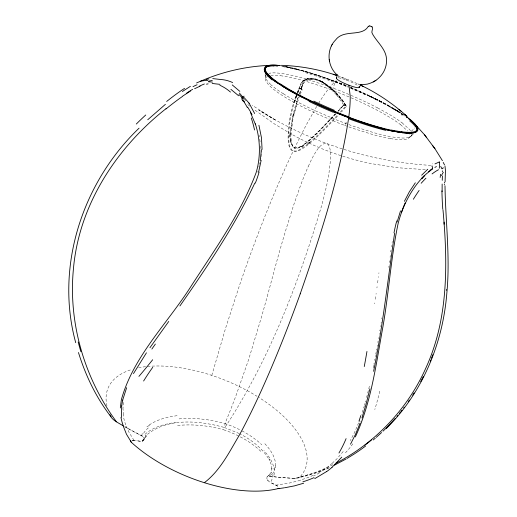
<?xml version="1.0" encoding="UTF-8"?>
<svg xmlns="http://www.w3.org/2000/svg" width="517" height="517" viewBox="0 0 517 517"><rect width="100%" height="100%" fill="white"/><g stroke="black" fill="none" stroke-linecap="round" stroke-linejoin="round"><path stroke-width="0.39" stroke-dasharray="2.58 1.94" d="M301.23 88.801C300.991 84.2 304.151 79.553 308.83 78.804A56.611 9.61 22.4 0 1 310.749 78.565L316.23 79.314L322.169 81.886M302.187 89.7C300.416 90.488 302.607 83.612 303.886 82.436M296.422 95.852L293.947 103.187L299.517 88.665L299.866 85.906A335.236 56.708 24.7 0 1 300.319 84.581C303.938 76.742 314 77.363 320.579 80.91M290.535 134.698C291.006 121.831 294.011 109.126 298.303 97.028M291.032 135.26L292.732 120.254L296.926 102.877M301.65 88.64L301.631 89.163M123.279 402.413L122.923 409.871M411.862 134.349L411.241 135.913L409.981 136.921A75.56 13.558 22.2 0 1 401.586 138L399.486 137.865A84.665 15.135 22.2 0 1 394.691 137.309L392.073 136.902M388.836 267.354L388.984 266.158M389.417 262.578L389.631 260.794M390.077 257.233L390.296 255.456M390.755 251.915L390.988 250.15M391.479 246.641L391.647 245.478M259.644 162.758L259.398 164.29M392.08 242.583L392.254 241.426M381.766 318.731L381.901 317.858M381.068 323.086L381.203 322.22M380.506 326.55L380.648 325.684M379.795 330.848L379.937 329.995M379.232 334.273L379.375 333.42M378.515 338.519L378.657 337.672M377.843 342.48L378.069 341.162M275.471 467.297L275.38 467.782M377.164 346.403L377.391 345.097M376.479 350.287L376.712 349.001M376.253 351.573L375.794 354.132M375.336 356.678L375.562 355.405M374.638 360.452L374.87 359.199M373.933 364.188L374.172 362.947M259.12 165.828L258.914 166.855M373.701 365.422L373.222 367.878M292.848 116.338C291.918 126.31 286.392 140.256 294.516 148.166C297.624 149.045 300.603 146.977 303.111 145.426C315.383 136.501 325.225 124.746 335.733 113.921M293.016 115.53L293.559 113.081M273.991 475.213C275.716 465.856 269.887 457.17 263.89 450.559M369.377 386.186L366.346 398.568M302.135 85.764L301.676 89.228L300.597 88.607M142.595 441.02L142.317 441.188L143.694 440.161L144.256 438.5C143.965 442.552 139.545 441.104 137.121 440.781M293.591 115.349L299.24 96.673M257.692 172.051L257.828 171.528M302.102 85.99L301.915 86.675L302.413 85.092M267.263 296.409L276.757 261.389A329.045 64.476 -69.4 0 1 282.767 240.256A354.798 70.913 -69.3 0 1 285.746 230.233L293.701 204.958L300.635 185.215A58.279 9.067 -70.1 0 1 308.345 166.28M365.383 402.123L365.706 400.946M211.796 375.381L225.586 328.185L239.778 284.55A239.461 37.237 -71 0 1 286.838 164.716L293.068 151.281C291.129 149.471 288.964 145.93 289.009 142.582C287.601 126.038 291.691 109.442 297.062 93.926M396.694 220.546L396.843 220.042M364.614 404.837L365.054 403.292M364.395 405.612L361.616 414.537M345.718 105.487L345.724 105.474A0.866 0.439 24.5 0 1 346.125 105.72M143.997 439.534L144.017 437.809L142.963 436.535L124.875 426.693M348.969 96.892L340.057 93.202A68.393 12.285 22.2 0 0 332.405 90.236L335.21 81.848M294.619 147.655L294.509 148.159L305.961 125.476L316.727 106.315M297.32 93.183L300.319 84.581M297.101 100.44L298.387 96.711M299.421 93.732L302.245 85.531M295.53 98.359L296.461 95.768M295.808 96.091C291.013 109.74 287.898 124.209 288.105 138.737C288.473 143.035 288.512 148.967 292.932 151.229C297.753 152.631 302.199 148.851 305.948 146.35C317.884 137.076 328.127 125.851 338.616 115.026M359.761 419.836L358.992 421.898M296.06 96.86L296.874 94.689M358.598 422.919L354.455 432.619L350.319 440.62M297.721 92.595L299.459 88.737M299.569 93.784L301.598 89.254M300.086 94.533L302.122 90.003M297.495 91.916L298.852 88.989A1.965 0.931 8.5 0 1 299.498 88.459M308.345 166.306L310.769 161.065A36.597 5.59 -70.1 0 1 314.22 154.46C317.063 150.098 319.991 144.178 325.645 143.306A127.55 20.001 -70.8 0 1 330.15 149.885L330.479 160.205L328.928 173.46A95.613 15.187 -70.5 0 1 321.393 206.425C298.897 281.985 270.41 356.678 227.674 423.274A372.751 48.779 -69.7 0 1 225.108 427.107L224.546 427.546C199.4 420.47 165.718 417.213 145.154 436.374L146.085 435.411L143.429 440.497M265.118 74.009L265.441 79.34A69.058 12.531 22.1 0 0 266.022 81.311L268.181 84.29L271.218 87.302A74.61 13.539 22.2 0 0 283.322 96.117L286.004 97.778A83.444 15.058 22.2 0 0 291.905 101.235L295.033 102.973A74.681 13.565 22.2 0 0 315.777 113.346L335.856 121.954A69.478 12.679 22.2 0 0 344.626 125.327L347.088 120.551M328.818 468.085L313.205 474.024L297.689 478.057L294.347 478.341L281.972 477.572L269.17 476.254C266.539 475.375 266.3 478.871 267.651 480.293M299.543 88.62L298.904 88.995M318.562 103.335C323.468 95.613 328.502 87.787 335.249 81.524M303.04 83.819L305.502 81.117L309.166 79.521M265.796 75.023L265.609 75.295A69.911 12.531 22.1 0 0 265.292 76.904A69.995 12.563 22.1 0 0 265.88 78.881L268.065 81.886L271.147 84.917M390.458 138.588L393.043 138.989A83.541 15.096 22.2 0 0 397.786 139.525L399.867 139.655A74.551 13.52 22.2 0 0 408.197 138.562L409.807 136.966L410.02 135.28A68.89 12.466 22.3 0 0 409.819 134.51M301.308 82.817L304.074 80.329M343.172 451.522L337.084 458.65L332.095 463.4M321.348 81.311C329.827 85.971 336.955 92.84 342.713 100.563L346.028 105.823L344.542 105.009L343.21 105.177L338.176 110.632M341.414 107.678L343.766 105.093A4.524 1.112 29.7 0 1 343.973 105.041M340.192 109.009L338.092 111.297M335.165 113.895L318.989 130.866L307.757 141.419M337.892 111.594L343.766 105.093L337.795 96.414M335.908 113.65L317.6 132.707M340.289 112.176C345.337 105.914 349.602 103.109 341.478 111.969M337.071 115.601L319.558 133.457L307.46 144.353L298.858 150.033L295.672 151.061L293.223 150.886M317.128 133.166L308.319 141.251M144.999 434.325C153.459 426.758 164.968 423.927 175.942 422.402M411.319 131.299L414.938 127.899M146.886 426.9L147.313 426.512M409.432 137.554L412.896 134.452M411.241 135.913L413.846 133.593M301.346 88.808L302.109 89.37M300.493 88.497L301.366 88.788M299.517 88.665L300.642 88.607M305.799 143.015L302.729 145.277M267.076 476.752L269.157 475.123L268.317 476.138L271.341 472.002L270.837 473.398L271.948 468.531L271.923 469.972L271.238 464.609L269.047 459.174L269.499 460.195C262.752 448.498 251.753 439.948 239.875 433.873M306.348 142.847L303.227 145.109M149.187 425.019C157.504 419.274 167.605 416.889 177.505 415.649M319.06 472.538L326.744 467.646A205.876 123.867 46.7 0 0 332.108 463.413M300.791 146.485L297.572 147.914L295.007 148.069A2.553 2.01 10.5 0 1 294.309 147.817L292.654 146.111L291.588 143.112M301.243 146.317L297.74 147.746L295.033 147.784A3.199 2.359 11.9 0 1 294.218 147.481L292.383 145.781L291.149 142.608M267.509 76.322L265.751 77.731A68.974 12.498 22.1 0 0 265.441 79.34M332.87 464.757C320.63 470.787 307.731 475.601 294.347 478.341A210.283 90.604 21.4 0 1 269.176 476.26L267.832 476.235M329.426 467.478L314.123 473.275L300.015 476.887A106.521 51.739 22.2 0 0 258.946 397.495M305.243 79.747C320.23 75.967 333.026 89.648 341.84 99.891M300.383 480.345L289.475 483.014L275.936 485.172L270.12 482.225M308.171 78.597L306.865 78.907M268.84 73.401L270.016 73.156M311.079 79.263C318.653 78.92 324.967 84.09 330.415 88.724A138.543 24.021 21.6 0 1 331.449 89.693M131.861 440.193L132.914 440.238M425.258 169.615L397.282 167.715L372.298 163.805A326.679 302.051 -63 0 1 330.421 152.011A326.66 302.006 -62.9 0 1 290.761 133.761L274.411 123.925L253.782 109.294M430.829 165.362L429.33 165.298C369.048 161.478 309.935 142.259 258.823 110.095L276.072 120.5L252.154 105.248M132.087 440.193L136.734 440.736M133.037 440.251L140.23 441.208M280.434 75.721L282.715 76.031A84.058 15.284 22.3 0 1 287.704 76.878L290.334 77.401A74.293 13.429 22.2 0 1 307.751 81.886L324.799 87.444M285.888 67.126L299.072 70.099L297.566 69.711M286.256 66.654L296.777 68.955M285.565 66.68L287.219 66.997M285.378 66.635L288.24 67.204M287.555 67.061C308.449 71.352 328.566 78.707 348.303 86.656M288.202 67.572L288.544 67.637M288.583 67.268L293.21 68.289M321.257 81.266C316.74 78.804 311.001 77.304 306.025 79.366A159.391 27.42 23.3 0 0 304.868 79.948L302.768 81.641L301.133 84.206A338.105 57.193 24.7 0 0 300.351 88.51M289.223 67.779L289.572 67.85M290.263 67.998L290.968 68.147M291.672 68.302L292.027 68.386M292.027 68.38L292.389 68.464M293.837 68.8L295.317 69.149M293.947 68.464L296.196 69.007M296.067 69.336L296.441 69.427M337.963 75.85L350.041 80.381L360.433 85.072M336.47 75.34L339.255 76.283M345.259 105.371L342.971 105.371M350.358 87.522C368.64 95.27 386.729 103.781 403.357 114.703L398.872 111.821L401.237 113.32M348.807 94.404L340.858 91.128A69.31 12.318 22.2 0 0 333.11 88.116A69.323 12.324 22.2 0 0 325.406 85.292L308.164 79.65A75.295 13.461 22.2 0 0 290.515 75.081L287.846 74.538A85.202 15.323 22.3 0 0 282.793 73.666L280.485 73.349A75.398 13.5 22.2 0 0 269.997 73.143M350.965 95.322L358.643 98.708A75.262 13.448 22.2 0 1 377.61 107.924M351.108 97.81L357.622 100.692A74.261 13.416 22.2 0 1 376.337 109.804L379.271 111.368A84.155 15.316 22.2 0 1 384.926 114.515L387.569 116.054A74.332 13.442 22.2 0 1 400.481 124.584M239.216 433.511L224.546 427.546L224.914 424.483L226.188 420.605A121.954 16.783 -71.6 0 0 229.005 413.684L231.151 408.275A144.43 19.53 -71.5 0 0 235.603 396.694L248.593 359.703L261.621 316.527A309.631 36.19 -71.7 0 0 267.263 296.409M267.709 480.377C270.753 483.692 275.916 484.112 279.077 487.311M372.208 97.364L368.828 95.755L375.471 98.928M357.945 83.877L359.179 84.471M375.516 98.986L381.85 102.166L378.754 100.608M320.663 80.956L322.414 82.022M377.61 107.924L380.583 109.501A85.299 15.361 22.2 0 1 386.315 112.687L388.997 114.238A75.34 13.474 22.2 0 1 402.097 122.846M275.936 485.172L277.739 486.154M388.008 105.248L398.135 111.155M388.325 105.662L395.996 110.063M387.905 105.811L392.849 108.609M389.708 106.812L398.962 112.305A81.983 14.004 22.4 0 1 401.263 113.785L403.46 115.246M322.246 81.809L323.448 82.636M321.813 81.57L331.132 88.394A138.97 24.435 20.9 0 1 332.218 89.376L337.026 94.281A306.652 55.17 19.5 0 1 338.564 96.072L344.82 105.177M393.527 109.003L392.849 108.609M322.602 82.009L323.312 82.429M393.527 109.003L394.859 109.791M395.518 110.186L395.841 110.38M396.649 110.457L398.562 111.627M396.481 110.767L397.121 111.155M323.687 82.662L326.641 84.633M283.413 93.816L286.14 95.496A84.568 15.096 22.2 0 0 292.131 98.993L295.297 100.75A75.695 13.604 22.2 0 0 316.346 111.252L336.716 119.983A70.428 12.718 22.2 0 0 345.614 123.408A70.415 12.712 22.2 0 0 354.397 126.581L373.617 132.623A75.663 13.591 22.2 0 0 392.067 136.902M124.83 426.725A209.637 90.158 21.9 0 0 142.001 435.999L143.338 436.826M401.767 113.669L403.357 114.703M401.276 113.792L402.388 114.522M326.828 84.769L335.895 92.614M243.688 99.148L246.286 101.041M402.077 122.846L409.322 129.282A69.737 12.466 22.3 0 1 410.737 131.169M400.462 124.578L407.583 130.963M249.73 106.101L246.848 103.781M345.951 105.707L345.356 104.615M331.494 89.706L336.263 94.617M336.069 92.795L341.524 99.096A373.565 67.346 19 0 1 345.711 105.552M264.853 443.709C270.352 449.641 275.503 456.905 275.658 465.306M346.804 80.2L345.194 78.565L342.661 77.763A182.475 27.517 -70.7 0 0 338.893 78.875M267.27 479.634L268.194 480.952M134.026 440.387L128.94 432.193L125.683 424.884M259.043 135.17L259.372 136.915M259.754 139.28L260.135 142.304M290.78 140.534L290.535 137.031M291.252 141.057L291.026 137.574M260.439 146.02L260.568 149.833M106.967 405.942A106.521 51.739 22.2 0 1 131.486 369.565M138.608 367.755A106.521 51.739 22.2 0 1 256.988 396.274M300.06 476.913A12.673 6.21 25.3 0 1 294.276 478.231M271.709 474.134A41.896 21.54 32.3 0 1 268.911 476.028M272.963 474.677A52.934 27.084 37.3 0 1 270.436 482.458M142.117 441.169A53.393 21.604 -9.9 0 1 148.282 434.726M141.988 435.993A42.375 18.134 -5.4 0 1 142.259 433.24M179.108 418.899A76.626 45.438 8.9 0 1 224.591 423.501M224.675 423.481A76.574 46.136 13.2 0 1 239.526 429.614M241.975 430.868A76.574 46.136 13.2 0 1 261.815 444.756M177.57 425.478A75.527 44.662 8.9 0 1 223.628 429.814M223.674 429.782A75.482 45.347 13.2 0 1 260.982 451.503M432.225 163.895A158.48 27.614 -62.4 0 1 432.548 163.857M431.966 166.106A164.219 23.614 -58.1 0 1 432.302 165.944M296.726 69.362A82.604 14.004 22.2 0 1 335.346 81.828M335.197 81.382A82.655 14.437 22.2 0 1 348.361 86.572M350.965 87.657A82.655 14.437 22.2 0 1 388.745 105.72M303.195 145.62A32.901 24.092 5.3 0 1 301.256 146.899M309.457 142.085A83.651 51.138 -7.4 0 1 307.512 143.752M346.403 106.45A1.952 0.989 23.7 0 1 346.164 106.735M342.235 100.007A373.94 67.404 18.9 0 1 346.196 106.153M304.125 80.355A159.695 27.524 23.7 0 1 305.301 79.78M291.213 143.106A32.687 24.603 18.3 0 1 290.942 141.031M289.908 137.231A82.158 56.495 35.4 0 1 289.992 134.905M300.028 88.407A0.872 0.407 7.9 0 1 300.506 88.485M290.806 142.614A32.422 24.57 13.3 0 1 290.515 140.521M289.423 136.721A82.701 57.626 32.1 0 1 289.501 134.375M303.653 145.451A32.629 24.545 9.7 0 1 301.67 146.725M310.019 141.981A84.226 53.212 -4.8 0 1 308.061 143.655M309.004 79.45A56.263 9.493 21.4 0 1 310.833 79.146M336.205 94.605A306.167 55.093 19.8 0 1 337.737 96.395M143.629 433.24A45.767 19.291 -7.7 0 1 149.09 427.249M147.591 426.583A42.982 19.808 -1 0 1 149.497 425.11M274.682 467.439A45.289 23.452 34.8 0 1 272.188 474.483M275.535 465.261A42.53 22.334 27 0 1 275.393 467.271M125.728 424.864A232.062 103.846 -23.2 0 1 123.22 414.983M123.576 414.854A217.935 97.17 -23.3 0 1 123.363 409.722M261.169 149.607A92.575 64.625 -47.7 0 1 260.781 159.527M313.147 475.33A237.529 144.43 52 0 1 300.241 480.093M319.332 472.926A222.381 134.956 52 0 1 313.573 475.983M352.827 443.851A217.495 127.764 62 0 1 344.639 453.655M362.779 416.637A218.096 97.08 81.9 0 1 360.847 421.904M379.801 391.169A203.608 54.007 -87.1 0 1 374.819 409.542M378.961 272.782A195.239 21.96 -82.4 0 1 378.851 273.629M378.463 276.589A195.239 21.96 -82.4 0 1 378.347 277.429M377.953 280.382A195.239 21.96 -82.4 0 1 377.442 284.163M377.093 286.677A195.239 21.96 -82.4 0 1 376.919 287.93M376.15 293.365A195.239 21.96 -82.4 0 1 376.033 294.199M375.672 296.7A195.239 21.96 -82.4 0 1 375.122 300.455M374.754 302.949A195.239 21.96 -82.4 0 1 374.631 303.783M283.426 93.816A75.624 13.578 22.2 0 1 271.128 84.911M305.469 72.671A82.029 13.255 22 0 1 335.552 82.869M335.287 82.08A82.029 13.901 22.3 0 1 348.057 87.16M350.578 88.213A82.029 13.901 22.3 0 1 367.277 95.632M303.233 70.991A81.983 14.495 22.3 0 1 335.113 81.55M335.236 81.925A81.99 14.172 22.2 0 1 348.335 87.121M350.849 88.168A81.99 14.172 22.2 0 1 367.574 95.593M299.097 70.118A82.054 13.946 22.1 0 1 303.75 71.378M281.694 66.105A82.138 14.528 22.5 0 1 285.087 66.648M284.221 66.292A82.662 14.405 22.3 0 1 285.184 66.46M401.27 114.684A82.029 13.998 22.9 0 1 402.304 115.388M404.087 115.401A81.996 14.289 22 0 1 405.121 116.125M375.891 99.18A82.138 14.631 22 0 1 388.784 105.927M375.2 99.186A81.854 13.894 22.3 0 0 371.91 97.577L370.23 96.776A82.074 13.907 22.3 0 0 367.703 95.574M374.987 99.186A82.171 14.146 22.3 0 1 387.647 105.778M397.935 111.491A82.61 14.243 22.4 0 1 402.814 114.632M338.028 77.737A12.33 1.945 22.2 0 1 348.458 80.852A12.33 1.945 22.2 0 1 358.242 85.951M344.626 125.327A69.465 12.679 22.2 0 0 353.285 128.449L372.246 134.394A74.648 13.552 22.2 0 0 390.451 138.588M324.799 87.444A68.406 12.292 22.2 0 1 332.405 90.236M270.721 75.469A74.396 13.461 22.2 0 1 280.44 75.728M335.449 81.343A182.475 27.517 -70.7 0 1 336.341 80.6M297.172 69.22A81.77 13.914 22.2 0 1 335.52 81.576M285.655 66.428A81.815 14.211 22.3 0 1 285.972 66.486M335.397 81.247A81.815 14.211 22.3 0 1 347.779 86.158M350.293 87.199A81.815 14.211 22.3 0 1 388.267 105.397M282.709 66.68A82.171 14.179 22.1 0 1 286.121 67.262M397.67 111.052A81.776 14.088 22.4 0 1 403.04 114.528M396.326 110.257L393.65 108.673L398.769 111.737L396.326 110.257"/><path stroke-width="0.78" d="M264.891 70.267L265.299 69.162M445.008 185.79C445.492 221.373 450.288 256.975 446.882 292.551C442.998 342.991 422.576 392.72 386.309 428.496M262.08 149.439L261.46 137.709L258.927 125.243M444.362 184.84L444.368 184.317M442.145 184.026L442.119 191.71M444.394 183.063L444.407 182.327M442.397 175.948L442.255 180.31M445.079 181.861L445.447 170.578L444.982 165.996M446.417 290.315L446.475 289.565M121.657 405.974L121.527 417.167M120.338 407.939L121.366 399.673C133.399 356.168 167.502 323.442 191.154 286.088C214.775 249.575 240.722 213.644 256.096 172.73C260.646 157.963 260.587 139.383 255.308 123.899L255.443 124.371L250.545 112.764M261.163 160.315L258.603 172.077M348.723 117.605C339.462 177.99 320.204 236.288 300.222 293.837M394.587 233.322C387.853 279.348 382.961 325.691 373.604 371.309M336.489 77.964L337.097 75.605L336.748 74.403L337.2 75.017C327.164 66.299 326.124 49.373 335.63 39.919C343.87 28.862 361.913 37.314 368.317 26.328M369.92 388.758L366.172 403.822L361.997 417.678M122.671 400.074L126.652 387.666M397.095 222.071L400.513 210.884M348.704 117.378L348.691 117.417A82.662 14.205 22.3 0 1 289.352 90.036M360.103 423.08L355.58 434.196L350.5 444.213M432.393 355.851L432.826 354.681M431.501 358.178L432.173 356.433M430.351 361.066L430.816 359.916M254.797 183.115C234.382 226.569 207.304 266.636 179.903 305.974M355.334 436.936C370.527 404.191 375.581 367.994 381.83 332.748C388.655 296.603 390.497 259.683 398.084 223.699C402.239 206.962 411.189 188.673 424.192 175.89L421.529 178.649L421.898 178.268M404.391 201.313L409.315 191.859L415.332 182.792M423.358 376.46L420.709 381.54M331.423 45.923L331.604 45.586M332.063 44.714L332.244 44.378M133.476 373.623L146.447 352.814M359.25 87.418L360.562 85.137L361.661 84.523C357.215 84.995 368.33 84.29 368.11 83.883C372.389 82.726 376.434 80.516 379.517 77.298C383.931 72.942 386.587 66.842 386.535 60.618C386.903 49.613 376.99 42.362 372.369 33.695C370.631 31.537 373.978 28.493 371.956 26.787M414.091 392.907L412.676 395.143M409.386 400.087L408.275 401.696M149.93 347.734L168.742 321.458M403.687 407.978L404.268 407.202M401.315 411.034L401.916 410.272M400.714 411.791L399.492 413.303M341.776 457.131L332.037 467.265M397.011 416.288L397.638 415.545M395.111 418.499L387.175 427.068M421.626 175.211L427.753 169.253M415.817 127.072L416.288 126.019M421.529 178.649L426.014 174.184L432.212 169.098L432.587 167.605L431.928 165.925M139.067 128.171C82.597 182.294 54.821 266.287 75.708 342.668M386.716 427.533L383.013 431.184M381.591 432.535L376.273 437.356M147.739 119.75L165.401 104.337M416.263 126.659L416.915 126.659M130.523 440.516L130.42 441.298L131.48 442.429A106.521 51.739 22.2 0 0 278.004 488.61L280.699 488.307M375.29 438.209L373.235 439.961M166.125 108.596C116.454 147.649 78.843 205.12 73.414 269.092C68.205 323.022 84.517 378.354 116.506 421.878A209.637 90.158 21.9 0 0 122.729 425.523M204.351 482.704C220.339 470.554 229.386 451.793 239.468 434.933A224.94 33.075 -70.8 0 0 262.423 388.177A226.343 33.243 -70.8 0 0 300.222 293.837M365.603 446.042L363.289 447.767M368.324 26.322L369.778 25.902M362.831 448.103L359.664 450.365M326.602 471.562L314.704 478.677M182.591 96.175L190.424 91.076M359.212 450.675L355.108 453.448M182.378 91.503L190.398 86.32M354.643 453.752L347.133 458.398M278.986 488.3L278.004 488.61M431.986 169.298L431.016 169.686M434.984 163.915L439.211 162.002M373.164 81.957L375.962 80.348M346.177 458.954L334.447 465.164M434.849 167.424L436.438 166.564M336.108 463.116C375.924 442.571 408.275 408.087 426.286 367.064C448.64 317.877 447.748 262.403 442.979 209.753M194.599 88.724L200.079 86.171M196.576 82.972L200.286 81.337C222.504 71.689 246.473 66.098 270.708 65.329M244.114 96.168C240.47 96.815 241.568 101.002 244.56 101.888M200.286 81.337L201.184 80.988M303.66 483.221L294.49 485.864L284.828 487.744M206.012 79.502L208.978 78.92M206.47 84.181L208.118 83.864M412.637 132.895L413.6 132.701A82.074 14.334 22.4 0 1 412.637 132.888A81.99 14.314 22.4 0 1 411.17 133.063L410.375 133.115L411.183 133.063M284.201 487.835L281.235 488.242M264.349 69.213L264.853 69.659M212.177 83.476L219.977 84.349M212.752 78.597L220.759 79.521A173.673 73.194 -84.8 0 1 232.624 82.571M273.17 65.724L273.609 65.73A81.925 14.082 22 0 1 276.408 65.84M281.345 65.329C300.073 65.943 318.724 69.304 336.47 75.34M401.987 131.951L391.55 130.11M402.491 132.695L388.719 130.194A82.061 14.476 22.4 0 1 383.84 129.017M401.864 132.617L391.447 130.807M399.357 132.294L399.686 132.346M399.027 132.242L394.096 131.357M393.353 131.208L393.728 131.286M392.216 130.975L392.597 131.053M388.719 130.194L389.508 130.374M369.733 25.889L372.033 26.832M333.155 74.235L336.67 75.424M348.568 117.676L346.707 116.978A81.699 14.043 22.2 0 1 333.601 111.795M363.606 86.604L360.414 85.072C377.416 93.092 393.127 103.775 407.053 116.396L404.546 114.212M302.891 97.681A81.912 14.47 22.1 0 0 307.473 99.981L310.284 101.364M308.39 100.44L309.334 100.899M289.578 89.661L279.367 83.308M288.841 89.945L286.954 88.834M289.177 90.242L278.644 83.664A81.964 14.398 22 0 1 275.865 81.725L274.385 80.613M286.58 88.614L287.303 89.144M286.935 88.924L285.132 87.741M285.849 88.271L278.534 83.521M284.091 87.192L284.44 87.412M283.749 86.979L281.752 85.719M230.905 89.357L238.628 95.781M232.256 84.924L239.81 91.335M275.897 81.731L274.876 80.982M398.95 109.384L401.153 111.304M443.211 162.403L444.51 164.878M440.717 166.429L442.016 168.872M414.602 123.725L424.599 134.885L434.946 148.715L442.429 160.664M424.599 134.885L426.441 137.354M432.794 145.82L434.946 148.715M131.48 442.429L126.471 434.254L123.227 425.989M247.63 107.064L249.498 110.108M248.994 102.986L254.661 113.533M249.756 110.554L250.015 111.013M250.273 111.465L251.029 112.861M251.281 113.339L251.527 113.811M251.773 114.289L252.012 114.774M78.468 352.516C85.576 375.549 96.188 397.683 110.993 416.78A106.521 51.739 22.2 0 1 110.011 414.737M348.943 85.234L350.196 96.059A183.916 27.95 -70.7 0 1 348.807 116.991M329.2 59.623L329.264 60.05M329.413 61.032L329.471 61.452M442.313 170.817L442.378 171.734M116.596 421.814A12.97 6.527 19.4 0 1 110.942 416.78M238.925 94.508A167.896 72.477 -85 0 1 243.248 98.947M243.862 97.39A162.467 75.488 -80.3 0 1 249.071 103.316M219.893 85.299A168.271 68.587 -88.6 0 1 230.472 92.065M208.577 81.86A144.224 59.261 -74.3 0 1 212.526 82.132M201.746 80.995A127.15 48.863 -66.3 0 1 207.847 80.497M192.996 86.669A85.964 23.065 -49.9 0 1 197.1 84.736M165.963 108.964A76.419 13.164 -42.8 0 1 182.333 96.543M432.07 173.932A164.697 20.202 -54.6 0 1 438.506 169.738M442.197 168.413A139.713 15.568 -67.4 0 1 443.508 167.863M441.447 175.606A122.51 10.127 -74.6 0 1 443.327 172.239M444.084 224.21A82.352 1.583 -89.8 0 1 444.103 222.11M442.759 209.055A73.097 7.393 82.8 0 1 441.938 190.863M242.809 100.014A165.976 71.663 -83.7 0 1 247.275 107.4M239.397 93.073A171.502 71.689 -86.3 0 1 243.559 98.191M251.243 117.947A139.984 72.231 -71.4 0 1 254.545 129.993M261.221 149.736A95.477 65.252 -49.3 0 1 260.18 160.529M259.095 172.051A97.041 68.347 -47 0 1 255.295 183.16M152.677 359.742A210.833 21.766 -56.9 0 1 138.924 376.382M151.862 349.053A221.935 39.324 -46.7 0 1 155.371 344.076M143.61 381.016A218.607 71.708 -35.8 0 1 152.728 367.322M121.734 405.961A205.482 94.404 -18.2 0 1 122.768 400.055M123.337 425.943A228.63 102.954 -23.2 0 1 120.984 417.368M421.161 183.264A161.847 22.806 -59.2 0 1 425.924 178.191M428.587 171.78A167.702 21.856 -56.8 0 1 432.115 168.826M413.361 199.239A135.376 30.012 -70.1 0 1 419.113 190.443M401.418 212.5A92.007 39.189 -87.2 0 1 405.102 203.019M394.012 232.837A93.454 42.575 -88.8 0 1 396.584 221.45M366.954 351.457A207.091 37.599 -84.7 0 1 364.265 366.553M360.821 415.552A221.812 95.593 82.7 0 1 359.005 420.987M346.093 438.636A221.483 120.409 68.4 0 1 338.952 453.002M332.069 467.297A209.482 125.786 45.7 0 1 326.647 471.614M314.039 477.637A233.69 142.64 51.9 0 1 302.859 481.818M80.891 351.657A185.293 153.433 78.9 0 1 78.19 341.97M136.307 124.035A136.553 62.583 -48.2 0 1 145.742 114.994M166.655 101.468A80.368 15.749 -44.1 0 1 184.563 88.362M186.572 93.176A98.056 23.485 -47.5 0 1 192.667 89.305M199.472 86.177A134.33 48.436 -60.9 0 1 204.37 83.98M208.487 81.253A153.976 62.751 -71.8 0 1 212.319 80.439M371.432 440.032A184.466 170.965 -23.1 0 1 364.892 445.169M440.542 174.319A149.264 16.033 -69.9 0 1 440.161 177.441M439.282 161.886A170.061 22.619 -58.2 0 1 439.256 168.245M392.513 131.195A82.623 14.618 22.3 0 1 348.872 117.96M264.782 69.633A82.035 14.108 22 0 1 274.023 65.937M272.323 80.032A82.029 14.444 21.5 0 1 264.614 69.569M274.915 80.762A81.977 14.166 22.4 0 1 273.112 65.569M385.779 130.355A82.035 15.193 22.4 0 1 349.065 118.884M383.2 128.571A81.996 13.953 22.2 0 1 348.426 117.327M409.677 120.881A82.029 13.998 22.9 0 1 415.048 126.219M416.017 126.575A82.035 14.347 22.4 0 1 413.878 132.83M412.753 122.199A81.996 14.289 22 0 1 416.566 126.768M416.172 126.633A81.996 14.23 22.2 0 1 413.671 132.74M275.748 65.491A82.138 14.528 22.5 0 1 276.737 65.556M276.634 65.956A82.171 14.179 22.1 0 1 277.661 66.047M264.4 69.239A82.662 14.405 22.3 0 1 279.988 65.653M277.9 83.36A82.617 14.379 22 0 1 264.245 69.175M303.744 97.726A82.132 13.888 22.4 0 1 290.218 90.43M302.619 97.674A82.158 14.353 22.2 0 1 288.88 90.197M333.31 112.286A82.158 14.586 22.1 0 1 309.063 101.429M334.473 110.347A82.203 12.712 22.6 0 1 313.78 101.132M347.469 116.855A81.886 14.373 22.2 0 1 333.814 111.446M406.388 117.12A82.61 14.243 22.4 0 1 407.312 117.792M408.604 118.774A82.61 14.243 22.4 0 1 416.586 126.542M417.07 126.717A82.655 14.237 22.1 0 1 402.071 132.468M409.768 132.824A82.132 13.985 21.9 0 1 401.069 132.19M410.543 133.199A82.164 14.327 22.3 0 1 402.142 132.779M359.037 86.694A12.33 1.945 22.2 0 1 347.67 84.736A12.33 1.945 22.2 0 1 336.761 77.796M406.11 116.396A81.815 14.082 22.1 0 1 401.67 131.783M348.813 116.887A81.815 14.082 22.1 0 1 289.972 89.848M391.964 130.368A81.783 14.366 22.2 0 1 348.91 117.262M265.344 69.175A81.815 14.211 22.3 0 1 280.272 65.607M278.902 83.185A81.776 14.192 22 0 1 265.227 69.129"/></g></svg>
